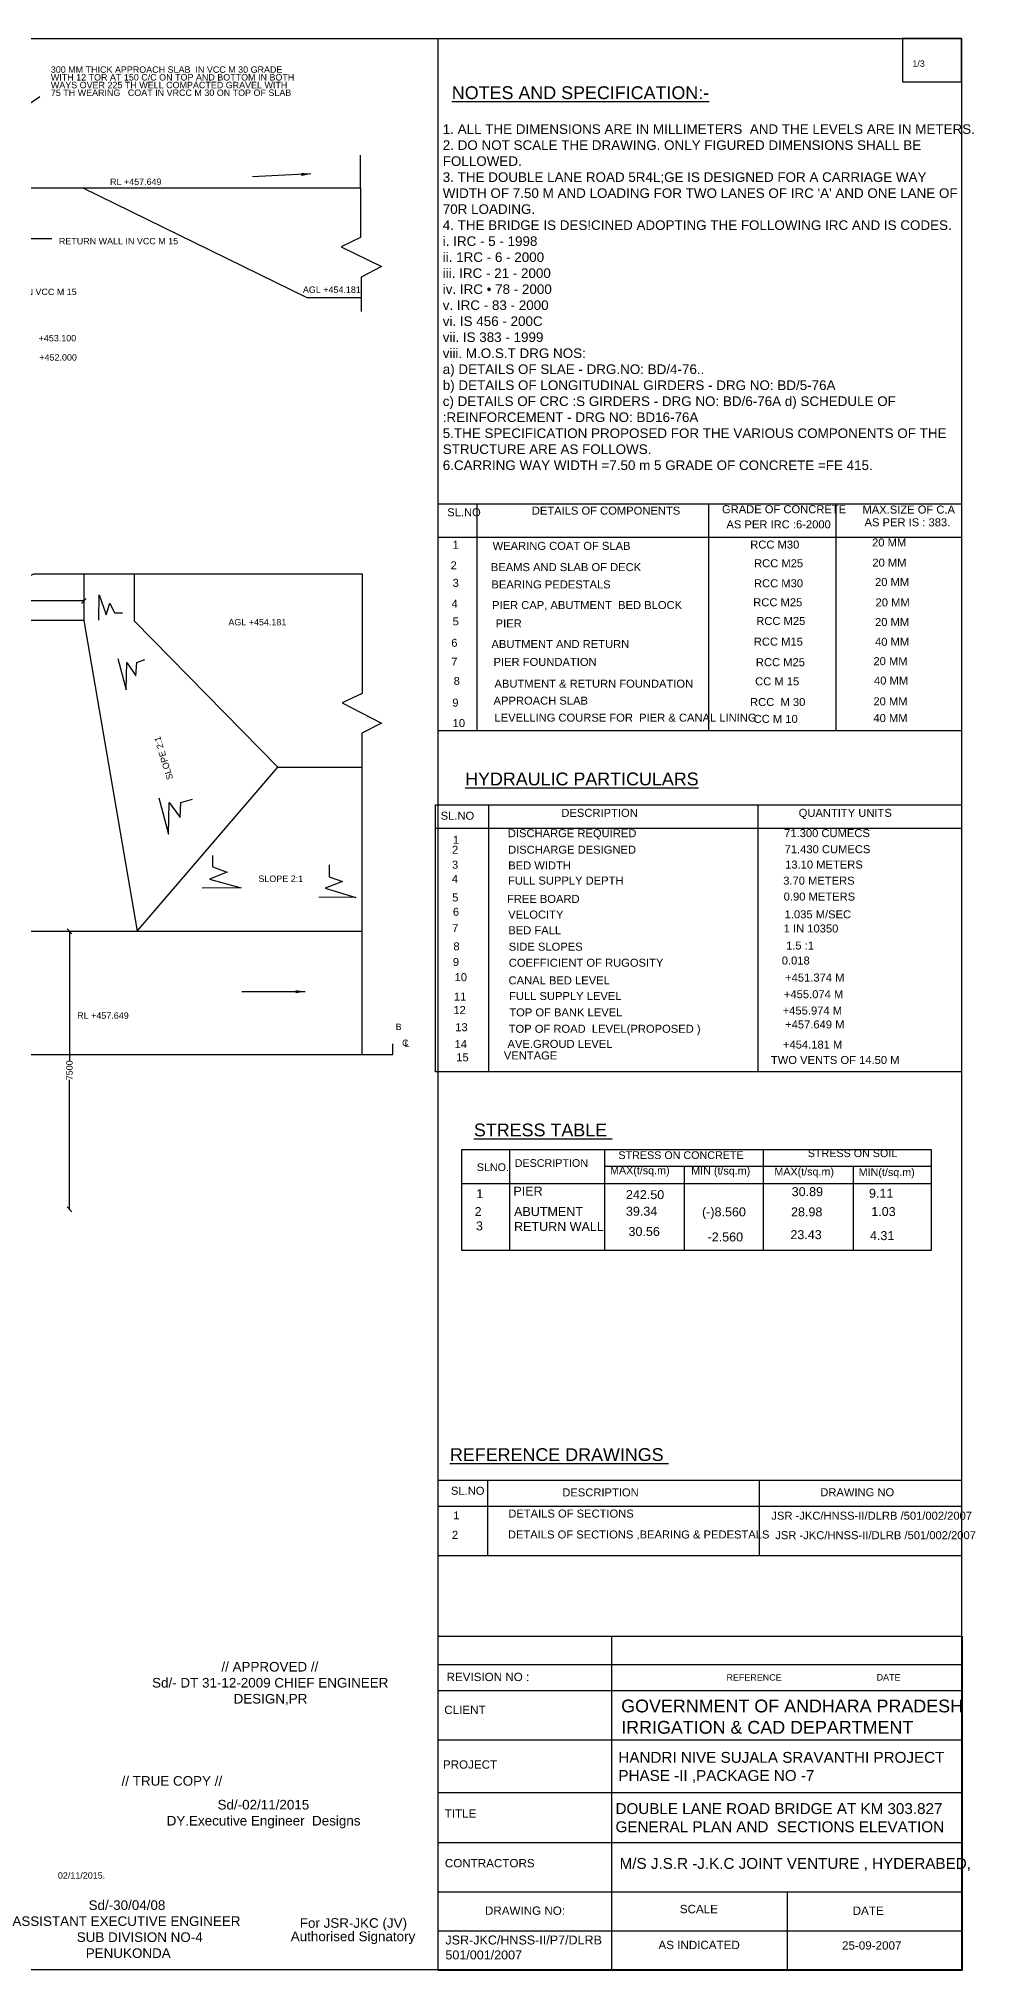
# Model space of a CAD drawing. Header units: millimetres. Extents: x -38937 to 3874, y 32121 to 62298.
# Drawn here: x -10759 to 3874, y 32121 to 62298 of the extents above; entities that cross this region are included whole.
import ezdxf

# ---------------------------------------------------------------- set-up
doc = ezdxf.new("R2010")
doc.units = ezdxf.units.MM
doc.header["$MEASUREMENT"] = 0
for name, color, linetype in [('DIMENSION', 7, 'Continuous'), ('DRAWING', 2, 'Continuous'), ('TEXT', 7, 'Continuous')]:
    doc.layers.add(name, color=color, linetype=linetype)
doc.styles.get("Standard").update_dxf_attribs({"font": 'arial.ttf', "height": 100})
doc.dimstyles.new('ISO-25', dxfattribs={"dimtxt": 200, "dimasz": 120, "dimexe": 1.25, "dimexo": 0.625, "dimtad": 1, "dimtih": 1, "dimtoh": 1, "dimdec": 0, "dimtxsty": 'Standard', "dimblk": 'OBLIQUE', "dimcen": 2.5, "dimdle": 1.25, "dimclrd": 6, "dimclrt": 256, "dimadec": 0, "dimazin": 0, "dimtfac": 1, "dimtdec": 0, "dimtmove": 0, "dimatfit": 3, "dimfxl": 1, "dimarcsym": 0})
doc.dimstyles.get("Standard").update_dxf_attribs({"dimtxt": 75, "dimasz": 75, "dimexe": 0.18, "dimexo": 0.0625, "dimgap": 0.09, "dimtad": 0, "dimdec": 0, "dimzin": 0, "dimdsep": 46, "dimtxsty": 'Standard', "dimblk": 'OBLIQUE', "dimcen": 0, "dimse1": 1, "dimse2": 1, "dimadec": 0, "dimazin": 0, "dimtfac": 1, "dimtdec": 0, "dimtofl": 0, "dimtmove": 0, "dimatfit": 3, "dimldrblk": 'OBLIQUE', "dimfxl": 1, "dimtolj": 1, "dimtzin": 0, "dimarcsym": 0})

# ---------------------------------------------------------------- blocks, each defined once
blk = doc.blocks.new('_Oblique')
at = {"color": 0, "linetype": 'ByBlock', "lineweight": -2}
blk.add_line((-0.5, -0.5), (0.5, 0.5), dxfattribs=at)
blk = doc.blocks.new('*D74')
at = {"layer": 'Defpoints', "color": 0, "transparency": 16777216}
for p in [(-12595, 53513), (-10053, 53513), (-10053, 53513)]:
    blk.add_point(p, dxfattribs=at)
at = {"layer": 'TEXT', "color": 0, "lineweight": -2, "transparency": 16777216}
for p, q in [((-12595, 53513), (-11473, 53513)), ((-10053, 53513), (-11175, 53513))]:
    blk.add_line(p, q, dxfattribs=at)
at = {"layer": 'TEXT', "color": 0, "lineweight": -2, "transparency": 16777216, "xscale": 75, "yscale": 75, "zscale": 75, "rotation": 180}
blk.add_blockref('_Oblique', (-12595, 53513), dxfattribs=at)
at = {"layer": 'TEXT', "color": 0, "lineweight": -2, "transparency": 16777216, "xscale": 75, "yscale": 75, "zscale": 75}
blk.add_blockref('_Oblique', (-10053, 53513), dxfattribs=at)
at = {"layer": 'TEXT', "color": 0, "transparency": 16777216, "insert": (-11324, 53513), "char_height": 100, "attachment_point": 5}
blk.add_mtext('\\A1;5000', dxfattribs=at)
blk = doc.blocks.new('*D79')
at = {"layer": 'Defpoints', "color": 0, "transparency": 16777216}
for p in [(-10812, 48352), (-10812, 44009), (-10278, 44009)]:
    blk.add_point(p, dxfattribs=at)
at = {"layer": 'TEXT', "color": 0, "lineweight": -2, "transparency": 16777216}
for p, q in [((-10278, 48352), (-10278, 46330)), ((-10278, 44009), (-10278, 46032))]:
    blk.add_line(p, q, dxfattribs=at)
at = {"layer": 'TEXT', "color": 0, "lineweight": -2, "transparency": 16777216, "xscale": 75, "yscale": 75, "zscale": 75}
for p, rotation in [((-10278, 48352), 90), ((-10278, 44009), 270)]:
    blk.add_blockref('_Oblique', p, dxfattribs=dict(at, rotation=rotation))
at = {"layer": 'TEXT', "color": 0, "transparency": 16777216, "insert": (-10278, 46181), "char_height": 100, "attachment_point": 5, "rotation": 90}
blk.add_mtext('\\A1;7500', dxfattribs=at)

msp = doc.modelspace()

# ---------------------------------------------------------------- linework, layer by layer
at = {"layer": 'DIMENSION', "color": 0}
msp.add_lwpolyline([(-4520, 37340.9), (3670.4, 37340.9), (3670.4, 32120.6), (-4520, 32120.6)], close=True, dxfattribs=at)
for points in [[(-1810.8, 37340.9), (-1810.8, 32120.6)], [(-4520, 36897), (3670.4, 36897)], [(-4520, 36491.1), (3670.4, 36491.1)], [(-4520, 35721.9), (3670.4, 35721.9)], [(-4520, 34899.4), (3670.4, 34899.4)], [(-4520, 34115.9), (3670.4, 34115.9)], [(-4520, 33346.8), (3670.4, 33346.8)], [(934.6, 33346.8), (934.6, 32120.6)], [(-4520, 32737.9), (3670.4, 32737.9)]]:
    msp.add_lwpolyline(points, dxfattribs=at)
at = {"layer": 'DRAWING', "color": 0}
for points in [[(-37048.4, 59969.2), (-5732.6, 59969.2), (-5732.6, 60478.4)], [(-10068.4, 59969.2), (-6567.7, 58252.9), (-5719.9, 58252.9)], [(-5732.6, 59969.2), (-5732.6, 59189.5), (-6031.5, 59043.6), (-5405.4, 58738.7), (-5719.9, 58569.7), (-5719.9, 58035.6)], [(-37131.2, 46425.7), (-37131.2, 52062), (-36771.4, 52227.9), (-37398.7, 52537), (-37092.2, 52700.1), (-37092.2, 53972.2), (-21020.5, 53972.2), (-20720.5, 54139.4), (-20720.5, 53729), (-20427.6, 53918.1), (-11456, 53918.1), (-11156.2, 54110.7), (-11156.2, 53770), (-10835.1, 53936.5), (-5703.5, 53936.5), (-5703.5, 52069.6), (-6018.6, 51921.2), (-5404.4, 51602.4), (-5708, 51446.5), (-5708, 46428.6)], [(-10053.3, 53936.5), (-10053.3, 53205.5), (-12594.8, 53205.5), (-12594.8, 53918.1)], [(-9219.3, 48352.4), (-7020.6, 50918.4), (-9263.5, 53199.7), (-9263.5, 53936.5)], [(-10053.3, 53205.5), (-9219.3, 48352.4)], [(-33417.1, 48352.4), (-5708, 48352.4)], [(-37616.9, 46628.7), (-37616.9, 46428.6), (-5224, 46428.6), (-5224, 46596.6)]]:
    msp.add_lwpolyline(points, dxfattribs=at)
at = {"layer": 'TEXT', "color": 0}
for points in [[(-38937.3, 62297.8), (3660.2, 62297.8), (3660.2, 32130), (-38937.3, 32130)], [(3660.2, 62297.8), (2736.2, 62297.8), (2736.2, 61620.7), (3660.2, 61620.7)], [(-4520, 55031.5), (3660.2, 55031.5), (3660.2, 51482.8), (-4520, 51482.8)], [(-4559.2, 50329.7), (3660.2, 50329.7), (3660.2, 46159.4), (-4559.2, 46159.4)], [(-4150, 44941.7), (3182.7, 44941.7), (3182.7, 43367.8), (-4150, 43367.8)], [(-4520, 39780.4), (3660.2, 39780.4), (3660.2, 38594.7), (-4520, 38594.7)]]:
    msp.add_lwpolyline(points, close=True, dxfattribs=at)
for points in [[(-4520, 37340.9), (-4520, 62297.8)], [(-3912.7, 55031.5), (-3912.7, 51482.8)], [(-289.5, 51482.8), (-289.5, 55031.5)], [(1693, 55031.5), (1693, 51482.8)], [(-4520, 54507.3), (3660.2, 54507.3)], [(-9816.7, 53212.4), (-9813.4, 53608.2), (-9706.8, 53297.8), (-9646, 53479.4), (-9576, 53325.2), (-9448.2, 53329.1)], [(-9520.1, 52611.9), (-9391, 52127.2), (-9382.9, 52550.4), (-9240.6, 52344.6), (-9226.7, 52550.4), (-9099.4, 52596.6)], [(-7020.6, 50918.4), (-5708, 50918.4)], [(-8883.1, 50439.5), (-8731.8, 49867.9), (-8718.5, 50363.9), (-8547.8, 50132.4), (-8537.2, 50363.9), (-8356.5, 50415.5)], [(-3732.5, 50329.7), (-3732.5, 46159.4)], [(476.2, 50329.7), (476.2, 46159.4)], [(-4559.2, 49966.4), (3660.2, 49966.4)], [(-8041.1, 49536.4), (-8041.1, 49361.4), (-7813.3, 49278.7), (-8090.6, 49168.6), (-7593.8, 49031.3), (-8202.9, 49024)], [(-6223, 49391.8), (-6223, 49205.6), (-6011.8, 49131), (-6282.9, 49026.6), (-5804.4, 48879.2), (-6383, 48885.6)], [(-3403, 44941.7), (-3403, 43367.8)], [(-1919.9, 44941.7), (-1919.9, 43367.8)], [(-1919.9, 44683.1), (3182.7, 44683.1)], [(-672.8, 44683.1), (-672.8, 43367.8)], [(557.5, 44941.7), (557.5, 43367.8)], [(1964.8, 44683.1), (1964.8, 43367.8)], [(-4150, 44413.8), (3182.7, 44413.8)], [(-3747, 39780.4), (-3747, 38594.7)], [(496.1, 39780.4), (496.1, 38594.7)], [(-4520, 39373.2), (3660.2, 39373.2)]]:
    msp.add_lwpolyline(points, dxfattribs=at)

# ---------------------------------------------------------------- texts
at = {"layer": 'DIMENSION', "color": 0}
for s, height, p in [('SL.NO', 125, (-4478.8, 50095.6)), ('DESCRIPTION', 125, (-2593.2, 50140.7)), ('QUANTITY UNITS', 125, (1113.9, 50140.7)), ('DISCHARGE REQUIRED ', 125, (-3429.3, 49822)), ('DISCHARGE DESIGNED ', 125, (-3425.8, 49565.1)), ('FULL SUPPLY DEPTH ', 125, (-3427.3, 49082.6)), ('BED WIDTH ', 125, (-3423.3, 49319.3)), ('FREE BOARD ', 125, (-3443.5, 48796.1)), ('VELOCITY ', 125, (-3424.3, 48551.9)), ('BED FALL', 125, (-3422.3, 48306.9)), ('SIDE SLOPES ', 125, (-3415.4, 48050.2)), ('COEFFICIENT OF RUGOSITY ', 125, (-3414.4, 47799.2)), ('CANAL BED LEVEL', 125, (-3418.2, 47523.5)), ('FULL SUPPLY LEVEL', 125, (-3410.3, 47278.9)), ('TOP OF BANK LEVEL', 125, (-3406.3, 47023.7)), ('TOP OF ROAD  LEVEL(PROPOSED )', 125, (-3416.1, 46767.4)), ('AVE.GROUD LEVEL ', 125, (-3434.3, 46531.4)), ('REVISION NO :', 130, (-4386.7, 36639.6)), ('REFERENCE ', 100, (-13.8, 36646.9)), ('DATE ', 100, (2331.9, 36648)), ('CLIENT ', 130, (-4421.4, 36125.3)), ('PROJECT ', 130, (-4443.9, 35271.7)), ('// TRUE COPY //', 150, (-9463.6, 35005.4)), ('TITLE ', 130, (-4416.2, 34505.3)), ('CONTRACTORS', 130, (-4413.3, 33730.5)), ('For JSR-JKC (JV)', 150, (-6679.9, 32785.7)), ('DRAWING NO:', 130, (-3786.7, 32988.3)), ('SCALE ', 130, (-742.8, 33013.7)), ('DATE ', 130, (1957.8, 32988.1)), ('Authorised Signatory ', 150, (-6820.9, 32576.4)), ('AS INDICATED ', 130, (-1076.8, 32452.3)), (' 25-09-2007', 130, (1740.5, 32445.1))]:
    msp.add_text(s, height=height, dxfattribs=at).set_placement(p)
at = {"layer": 'DIMENSION', "color": 0, "attachment_point": 1}
for s, insert, char_height, width in [('\\pi1187.8;// APPROVED // \\P\\pi104.91;Sd/- DT 31-12-2009 CHIEF ENGINEER \\P\\pi1377.7;DESIGN,PR', (-9091.8, 36938.9), 150, 3889.324), ('GOVERNMENT OF ANDHARA PRADESH  IRRIGATION & CAD DEPARTMENT ', (-1658.5, 36350.8), 200, 5530.125), ('HANDRI NIVE SUJALA SRAVANTHI PROJECT  PHASE -II ,PACKAGE NO -7', (-1702.5, 35532.7), 170, 5347.99), ('\\pi1307.7;Sd/-02/11/2015 \\P\\pi513.25;DY.Executive Engineer  Designs ', (-9272.3, 34783.7), 150, 4030.592), ('DOUBLE LANE ROAD BRIDGE AT KM 303.827 GENERAL PLAN AND  SECTIONS ELEVATION ', (-1747.4, 34732.6), 170, 5347.99), ('M/S J.S.R -J.K.C JOINT VENTURE , HYDERABED,', (-1683.3, 33876.1), 170, 5347.99), ('\\pi1354;Sd/-30/04/08\\P\\pi164.46;ASSISTANT EXECUTIVE ENGINEER  \\P\\pi762.06;       SUB DIVISION NO-4\\P\\pi1251.7; PENUKONDA ', (-11333.2, 33214.8), 150, 3889.324), ('JSR-JKC/HNSS-II/P7/DLRB 501/001/2007', (-4404.2, 32665), 140, 2270.566)]:
    msp.add_mtext(s, dxfattribs=dict(at, insert=insert, char_height=char_height, width=width))
at = {"layer": 'TEXT', "color": 0}
for s, height, p in [('300 MM THICK APPROACH SLAB  IN VCC M 30 GRADE ', 100, (-10568.5, 61764.1)), ('1/3', 100, (2890.1, 61858.2)), ('WITH 12 TOR AT 150 C/C ON TOP AND BOTTOM IN BOTH ', 100, (-10568.5, 61643.7)), ('WAYS OVER 225 TH WELL COMPACTED GRAVEL WITH ', 100, (-10568.5, 61523.2)), ('75 TH WEARING   COAT IN VRCC M 30 ON TOP OF SLAB ', 100, (-10568.5, 61402.7)), ('%%UNOTES AND SPECIFICATION:-', 200, (-4304.4, 61353.3)), ('RL +457.649', 100, (-9643.3, 60012.2)), ('RETURN WALL IN VCC M 15 ', 100, (-10442.7, 59084.4)), ('ABUTMENT IN VCC M 15 ', 100, (-11794.3, 58292.1)), ('AGL +454.181', 100, (-6631, 58325.8)), ('+453.100', 100, (-10759.1, 57569.3)), ('+452.000', 100, (-10747.9, 57268)), ('SL.NO', 125, (-4376.3, 54836.6)), ('DETAILS OF COMPONENTS ', 125, (-3054.8, 54861.9)), ('GRADE OF CONCRETE ', 125, (-84.7, 54883.9)), ('MAX.SIZE OF C.A', 125, (2110.5, 54878.5)), ('AS PER IRC :6-2000', 125, (-14.8, 54647.6)), ('AS PER IS : 383.', 125, (2142.8, 54679.8)), ('1', 125, (-4292, 54329.2)), ('WEARING COAT OF SLAB ', 125, (-3666.8, 54311.2)), ('RCC M30 ', 125, (357.4, 54331.9)), ('20 MM', 125, (2261, 54364.3)), ('2', 125, (-4324.2, 54007)), ('BEAMS AND SLAB OF DECK ', 125, (-3695.2, 53979.4)), ('RCC M25', 125, (417.1, 54039.7)), ('20 MM', 125, (2265.1, 54049.5)), ('3', 125, (-4292, 53733.1)), ('BEARING PEDESTALS ', 125, (-3685.7, 53709.3)), ('RCC M30', 125, (416.1, 53726.8)), ('20 MM', 125, (2306.6, 53747.2)), ('4', 125, (-4308.1, 53410.9)), ('PIER CAP, ABUTMENT  BED BLOCK', 125, (-3676.2, 53387)), ('RCC M25', 125, (404.3, 53430.4)), ('20 MM', 125, (2314.9, 53428.3)), ('AGL +454.181', 100, (-7794.6, 53131.4)), ('5', 125, (-4292, 53131.6)), ('PIER ', 125, (-3619.4, 53100.2)), ('RCC M25', 125, (451.3, 53138.2)), ('20 MM', 125, (2306.6, 53121.9)), ('6', 125, (-4313.4, 52797.2)), ('ABUTMENT AND RETURN ', 125, (-3685.8, 52777.9)), ('RCC M15', 125, (413.1, 52815.3)), ('40 MM', 125, (2306.7, 52812.5)), ('7', 125, (-4313.4, 52501.8)), ('PIER FOUNDATION ', 125, (-3652.6, 52498.2)), ('RCC M25', 125, (445.5, 52494.3)), ('20 MM', 125, (2281.8, 52510.2)), ('8', 125, (-4275.8, 52201.1)), ('ABUTMENT & RETURN FOUNDATION ', 125, (-3638.3, 52158.8)), ('CC M 15', 125, (433.7, 52194.9)), ('40 MM', 125, (2290.1, 52207.9)), ('9', 125, (-4297.3, 51862.7)), ('APPROACH SLAB  ', 125, (-3652.5, 51893.4)), ('RCC  M 30 ', 125, (354.4, 51872)), ('20 MM', 125, (2281.9, 51882.7)), ('10', 125, (-4291.9, 51543)), ('LEVELLING COURSE FOR  PIER & CANAL LINING ', 125, (-3638.3, 51627.9)), ('CC M 10 ', 125, (410.2, 51608.7)), ('40 MM', 125, (2281.9, 51621.8)), ('%%UHYDRAULIC PARTICULARS', 200, (-4097, 50632.9)), ('1', 125, (-4287.3, 49719.8)), ('71.300 CUMECS ', 125, (887.2, 49824)), ('2', 125, (-4301.6, 49564.4)), ('71.430 CUMECS ', 125, (894.7, 49572.8)), ('SLOPE 2:1', 100, (-7325.9, 49124.1)), ('4', 125, (-4304.3, 49109)), ('3', 125, (-4301.6, 49331.3)), ('3.70 METERS', 125, (872.1, 49081.8)), ('13.10 METERS ', 125, (902.2, 49333)), ('5', 125, (-4298.9, 48818.9)), ('0.90 METERS ', 125, (879.7, 48832.5)), ('6', 125, (-4288.3, 48594.7)), ('1.035 M/SEC', 125, (894.7, 48555.2)), ('7', 125, (-4299.1, 48342.6)), ('1 IN 10350 ', 125, (879.7, 48334)), ('8', 125, (-4280.1, 48055.2)), ('1.5 :1', 125, (917.2, 48067.9)), ('9', 125, (-4288.4, 47809.9)), ('10', 125, (-4261.2, 47574)), ('0.018', 125, (849.6, 47833.7)), ('+451.374 M', 125, (902.1, 47567.6)), ('11', 125, (-4272.1, 47270.4)), ('+455.074 M', 125, (883.3, 47307.4)), ('RL +457.649', 100, (-10155.9, 46986.1)), ('12', 125, (-4280.3, 47060.1)), ('+455.974 M', 125, (864.6, 47052.5)), ('B', 100, (-5182, 46809.5)), ('13', 125, (-4250.4, 46791.7)), ('+457.649 M', 125, (902.1, 46835.1)), ('C', 100, (-5081.4, 46561.1)), ('L', 100, (-5041.2, 46542.8)), ('14', 125, (-4261.3, 46528.8)), ('VENTAGE ', 125, (-3491.7, 46350.5)), ('+454.181 M', 125, (868.3, 46520.2)), ('15', 125, (-4235.1, 46321.2)), ('TWO VENTS OF 14.50 M', 125, (680.3, 46280.1)), ('%%USTRESS TABLE ', 200, (-3959.2, 45149.4)), ('SLNO.', 120, (-3914.3, 44607)), ('DESCRIPTION ', 120, (-3322, 44672.7)), ('MAX(t/sq.m)', 120, (-1833.2, 44557.7)), ('STRESS ON CONCRETE ', 120, (-1701.6, 44796)), ('MIN (t/sq.m)', 120, (-564.5, 44552.8)), ('MAX(t/sq.m)', 120, (734.4, 44539.2)), ('STRESS ON SOIL ', 120, (1257.1, 44825.3)), ('PIER ', 140, (-3342.2, 44224.7)), ('MIN(t/sq.m)', 120, (2051.5, 44530.1)), ('1', 140, (-3922.9, 44184)), ('242.50 ', 140, (-1584.8, 44168.7)), ('30.89', 140, (1005.2, 44215.2)), ('9.11', 140, (2212.4, 44189.8)), ('2', 140, (-3948.3, 43904.2)), ('3', 140, (-3928, 43680.3)), ('ABUTMENT ', 140, (-3332, 43904.2)), ('RETURN WALL ', 140, (-3332, 43670.1)), ('39.34', 140, (-1584.8, 43909.3)), ('(-)8.560', 140, (-395.6, 43899.8)), ('28.98', 140, (995, 43899.8)), ('1.03', 140, (2248.1, 43904.9)), ('30.56', 140, (-1544.1, 43593.8)), ('-2.560', 140, (-309, 43508)), ('23.43', 140, (984.8, 43543.6)), ('4.31', 140, (2227.7, 43528.4)), ('%%UREFERENCE DRAWINGS ', 200, (-4333.5, 40078.1)), ('SL.NO ', 125, (-4318.4, 39550.2)), ('DESCRIPTION ', 125, (-2578.5, 39524.8)), ('DRAWING NO ', 125, (1451.6, 39527.1)), ('1', 125, (-4281.5, 39166.3)), ('DETAILS OF SECTIONS ', 125, (-3422.4, 39194)), ('JSR -JKC/HNSS-II/DLRB /501/002/2007', 125, (687.5, 39160.8)), ('2', 125, (-4303.6, 38861.8)), ('DETAILS OF SECTIONS ,BEARING & PEDESTALS ', 125, (-3427.9, 38867.4)), ('JSR -JKC/HNSS-II/DLRB /501/002/2007', 125, (748.5, 38856.4)), ('02/11/2015.', 100, (-10458.1, 33552.7))]:
    msp.add_text(s, height=height, dxfattribs=at).set_placement(p)
msp.add_text('SLOPE 2:1', height=100, rotation=106.99181, dxfattribs=at).set_placement((-8657.3, 50738.5))
at = {"layer": 'TEXT', "color": 0, "insert": (-4446.2, 60959.5), "char_height": 150, "width": 8131.002, "attachment_point": 1}
msp.add_mtext("1. ALL THE DIMENSIONS ARE IN MILLIMETERS  AND THE LEVELS ARE IN METERS. \\P2. DO NOT SCALE THE DRAWING. ONLY FIGURED DIMENSIONS SHALL BE FOLLOWED. \\P3. THE DOUBLE LANE ROAD 5R4L;GE IS DESIGNED FOR A CARRIAGE WAY WIDTH OF 7.50 M AND LOADING FOR TWO LANES OF IRC 'A' AND ONE LANE OF 70R LOADING.\\P4. THE BRIDGE IS DES!CINED ADOPTING THE FOLLOWING IRC AND IS CODES. \\Pi. IRC - 5 - 1998 \\Pii. 1RC - 6 - 2000\\Piii. IRC - 21 - 2000 \\Piv. IRC • 78 - 2000 \\Pv. IRC - 83 - 2000 \\Pvi. IS 456 - 200C \\Pvii. IS 383 - 1999 \\Pviii. M.O.S.T DRG NOS: \\Pa) DETAILS OF SLAE - DRG.NO: BD/4-76..\\Pb) DETAILS OF LONGITUDINAL GIRDERS - DRG NO: BD/5-76A\\Pc) DETAILS OF CRC :S GIRDERS - DRG NO: BD/6-76A d) SCHEDULE OF :REINFORCEMENT - DRG NO: BD16-76A \\P5.THE SPECIFICATION PROPOSED FOR THE VARIOUS COMPONENTS OF THE STRUCTURE ARE AS FOLLOWS.\\P6.CARRING WAY WIDTH =7.50 m 5 GRADE OF CONCRETE =FE 415. ", dxfattribs=at)

# ---------------------------------------------------------------- dimensions: what is measured, and where the dimension line sits
at = {"layer": 'TEXT', "color": 0}
dim = msp.add_linear_dim(base=(-10053.3, 53513.3), p1=(-12594.8, 53513.3), p2=(-10053.3, 53513.3), text='5000', dimstyle='Standard', dxfattribs=at)
dim.commit()
dim.dimension.update_dxf_attribs({"geometry": '*D74', "text_midpoint": (-11324, 53513.3)})
dim = msp.add_linear_dim(base=(-10278.1, 44009), p1=(-10811.9, 48352.4), p2=(-10811.9, 44009), angle=90, text='7500', dimstyle='Standard', dxfattribs=at)
dim.commit()
dim.dimension.update_dxf_attribs({"geometry": '*D79', "text_midpoint": (-10278.1, 46180.7)})

# ---------------------------------------------------------------- leaders
for points in [[(-11723.3, 59940.4), (-11723.3, 60721.6), (-10738, 61395)], [(-6505.4, 60183.8), (-7416.1, 60139.7)], [(-11217.5, 59178.1), (-10553.8, 59178.1)], [(-6596.4, 47409.6), (-7586.7, 47409.2)]]:
    msp.add_leader(points, dimstyle='ISO-25', override={"dimasz": 150, "dimclrd": 0}, dxfattribs=at)

doc.saveas('drawing.dxf')
